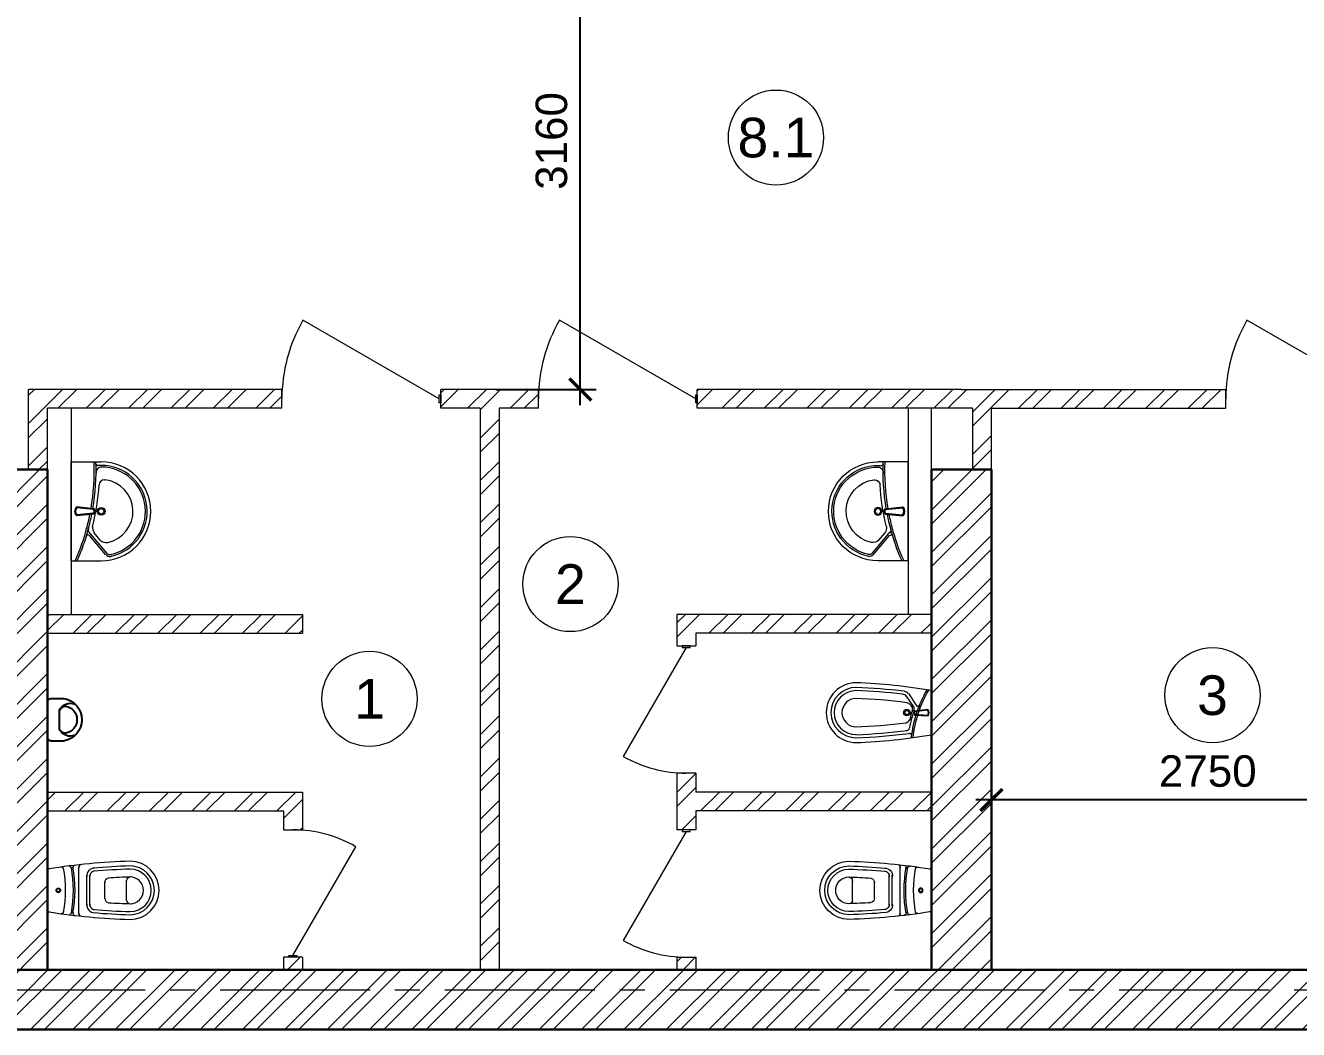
# Model space of a CAD drawing. Header units: millimetres. Extents: x 19315 to 19945, y -11469 to -10873.
# Drawn here: x 19469.4 to 19550.4, y -11360.3 to -11296.4 of the extents above; entities that cross this region are included whole.
import ezdxf
from ezdxf.enums import TextEntityAlignment as Align

# ---------------------------------------------------------------- set-up
doc = ezdxf.new("R2010")
doc.units = ezdxf.units.MM
doc.linetypes.add('CENTER2', pattern=[28.575, 19.05, -3.175, 3.175, -3.175])
doc.linetypes.add('ОСЕВАЯ', pattern=[2, 1.25, -0.25, 0.25, -0.25])
doc.layers.add('SANITA', color=162, linetype='Continuous')
for name, color, linetype, lineweight in [('WC', 140, 'Continuous', 0), ('Двери', 12, 'Continuous', 15), ('Наружные стены кирпич', 22, 'Continuous', 60), ('Оси', 7, 'ОСЕВАЯ', 0), ('Перегородки', 41, 'Continuous', 18), ('Размеры', 255, 'Continuous', 9), ('штрих кирпич', 30, 'Continuous', 0), ('Экспликация', 255, 'Continuous', 15)]:
    doc.layers.add(name, color=color, linetype=linetype, lineweight=lineweight)
doc.styles.add('1', font='arial.ttf')
doc.styles.add('1- arial', font='arial.ttf')
doc.dimstyles.new('zhu m100', dxfattribs={"dimtxt": 2, "dimasz": 1.4, "dimexe": 1, "dimexo": 1, "dimgap": 0.8, "dimtad": 1, "dimlfac": 100, "dimzin": 12, "dimdsep": 46, "dimtxsty": '1', "dimblk": 'ARCHTICK', "dimcen": 0.09, "dimdle": 1, "dimclrd": 7, "dimclre": 7, "dimclrt": 7, "dimazin": 3, "dimtfac": 1, "dimtmove": 1, "dimatfit": 3, "dimfxl": 1, "dimtolj": 1, "dimtzin": 0, "dimarcsym": 0})

# ---------------------------------------------------------------- blocks, each defined once
blk = doc.blocks.new('UN2')
for p, q in [((-12.66, 0), (12.66, 0)), ((-15.36, -20), (15.18, -20)), ((-9.76, -25), (9.76, -25)), ((-9.63, -27), (9.63, -27)), ((-5.27, -36.38), (5.3, -36.38)), ((-6.48, -50.31), (6.46, -50.31))]:
    blk.add_line(p, q)
for radius in [1.47, 0.98]:
    blk.add_circle((0, -6.91), radius)
for centre, radius, start, end in [((-12.25, -1.44), 1.5, 74.01892, 183.52241), ((12.25, -1.44), 1.5, 356.33223, 105.98108), ((377.18, -63.7), 395.84, 170.87027, 178.37923), ((-377.18, -63.7), 395.84, 1.62077, 9.13025), ((-14, -13.77), 1.5, 180.74167, 268.4568), ((-13.3, -8.83), 1.5, 170.17429, 271.81126), ((0, 64.25), 81.75, 259.75498, 280.419), ((0, 64.25), 80.75, 259.66727, 280.3928), ((0, 64.25), 75.75, 259.44818, 280.73153), ((13.33, -8.82), 1.5, 261.4219, 21.64649), ((14.45, -17.67), 1.5, 354.66775, 121.34055), ((14, -13.79), 1.5, 268.17861, 14.96745), ((-14.63, -21.84), 1.84, 89.62809, 166.38226), ((-14.43, -17.72), 1.51, 68.0151, 168.82068), ((-14.46, -17.69), 1.5, 66.77361, 93.21727), ((14.91, -21.48), 1.5, 357.00719, 100.29619), ((377.18, -63.7), 392.84, 174.94894, 178.37923), ((-9.21, -29.97), 5, 83.66519, 179.93373), ((377.18, -63.7), 390.84, 174.96295, 178.37923), ((-9.21, -29.97), 3, 83.66519, 179.93373), ((9.21, -29.97), 5, 0.06627, 96.33481), ((9.21, -29.97), 3, 0.06627, 96.33481), ((-377.18, -63.7), 390.84, 1.62077, 5.03705), ((-377.18, -63.7), 392.84, 1.62077, 5.05106), ((377.18, -63.7), 385.84, 176.283, 178.37923), ((-4.89, -39.35), 3, 93.58594, 166.06273), ((4.93, -39.34), 2.99, 13.75486, 93.37593), ((-377.18, -63.7), 385.84, 1.62077, 3.73693), ((0, -52.5), 18.5, 180, 0), ((0, -52.5), 15.5, 180, 0), ((0, -52.5), 13.5, 180, 0), ((-6.19, -52.6), 2.31, 88.75563, 177.45456), ((0, -52.5), 8.5, 180, 0), ((6.17, -52.62), 2.33, 2.91337, 90.06007)]:
    blk.add_arc(centre, radius, start, end)
blk = doc.blocks.new('BIDE1')
for p, q in [((-14, 0), (14, 0)), ((-2.08, -2.34), (-1, -11)), ((-1.55, -2.54), (-0.5, -10.94)), ((1, -10.97), (1.53, -2.52)), ((1.5, -11), (2.04, -2.3)), ((-12.14, -14.8), (-4.21, -9.33)), ((-10.52, -16.11), (-3.77, -11.46)), ((-4.8, -13.38), (-3.3, -12.35)), ((-1, -11), (1.5, -11))]:
    blk.add_line(p, q)
for radius in [2.08, 1.28]:
    blk.add_circle((0, -15.75), radius)
for centre, radius, start, end in [((326.61, -59.74), 345.81, 170.05192, 178.05436), ((-326.61, -59.74), 345.81, 1.94564, 9.94808), ((24.39, 64.4), 77.87, 240.02247, 263.65083), ((24.39, 64.4), 76.87, 239.74423, 263.65083), ((-5.05, -8.79), 1, 311.58959, 66.72311), ((0, -4.5), 3, 47.06453, 133.9592), ((0, -4.5), 2.5, 52.29764, 128.41713), ((-9.1, -18.24), 4.54, 131.82282, 167.05214), ((-8.19, -18.73), 3.5, 126.91896, 178.1634), ((326.61, -59.74), 335.81, 172.4791, 178.05436), ((-1.02, -17.54), 5.58, 133.7315, 162.05286), ((-2.2, -14.79), 3.68, 68.33739, 113.82589), ((-2.05, -16.48), 4.27, 76.52022, 108.68836), ((24.39, 64.4), 79.87, 251.15824, 259.2324), ((24.39, 64.4), 80.87, 251.47104, 255.58071), ((3.29, -16.93), 3.14, 6.41595, 71.99803), ((9.44, -16.07), 1.98, 351.54277, 83.02835), ((-326.61, -59.74), 340.81, 1.94564, 7.47896), ((14.73, -14.29), 1.56, 101.88708, 185.00337), ((-326.61, -59.74), 342.81, 1.94564, 7.62272), ((326.61, -59.74), 342.81, 172.91156, 178.05436), ((326.61, -59.74), 340.81, 173.04184, 178.05436), ((-326.61, -59.74), 335.81, 1.94564, 7.44071), ((0, -48), 19, 180, 0), ((0, -48), 16, 180, 0), ((0, -48), 14, 180, 0), ((0, -48), 9, 180, 0)]:
    blk.add_arc(centre, radius, start, end)
blk = doc.blocks.new('$P110')
at = {"layer": 'SANITA'}
for p, q in [((0, 1.5), (0, -1.5)), ((0.3, 1.8), (1.4, 1.8)), ((1, -0.75), (1, 0.75)), ((0.3, -1.8), (1.4, -1.8))]:
    blk.add_line(p, q, dxfattribs=at)
for centre, radius, start, end in [((0.3, 1.5), 0.3, 90, 180), ((1.93116, 0.405761), 0.992762, 64.79473559, 159.71123417), ((1.52661, 0.604032), 0.546469, 87.54687218, 164.50746425), ((1.07, 0), 1.83, 280.38885782, 79.61114218), ((1.32895, 0), 1.171052, 280.88053762, 79.11946238), ((1.52661, -0.604032), 0.546466, 195.49253575, 272.45312782), ((1.93116, -0.405761), 0.992753, 200.28876583, 295.20526441), ((0.3, -1.5), 0.3, 180, 270)]:
    blk.add_arc(centre, radius, start, end, dxfattribs=at)
blk = doc.blocks.new('UM2')
for p, q in [((-31.5, 0), (31.5, 0)), ((-31.5, 0), (-31.5, -19.12)), ((31.5, 0), (31.5, -19.12)), ((-1.69, -14.62), (-2.81, -3.38)), ((-1.15, -14.31), (-2.22, -3.61)), ((1.15, -14.31), (2.22, -3.61)), ((1.69, -14.62), (2.81, -3.38)), ((-27.52, -21.98), (-15.37, -11.73)), ((-26.79, -22.84), (-13.12, -11.3)), ((-18.23, -18.56), (-13.6, -14.65)), ((-31.5, -19.12), (-31.5, -19.12)), ((20.1, -21.3), (20.09, -21.57)), ((29.25, -19.12), (29.17, -16.67))]:
    blk.add_line(p, q)
for radius in [2.49, 1.72]:
    blk.add_circle((0, -19.12), radius)
for centre, radius, start, end in [((19.36, 107.68), 122.55, 245.46495, 255.96923), ((19.36, 107.68), 121.42, 245.46495, 255.96923), ((0, -6.33), 4.08, 46.39718, 133.60282), ((0, -6.33), 3.52, 50.75438, 129.24562), ((-16.19, -10.85), 1.2, 312.70996, 72.32852), ((-11.71, -13.68), 2.76, 66.66182, 139.68411), ((-10.28, -19.73), 6.07, 84.00366, 123.16329), ((25.99, 128.79), 144.65, 255.01391, 258.90756), ((25.99, 128.79), 143.52, 255.01391, 258.77189), ((25.99, 128.79), 146.9, 255.9126, 266.47126), ((0, -12.38), 2.81, 233.1301, 306.8699), ((0, -12.38), 2.25, 239.14222, 300.85778), ((25.99, 128.79), 144.65, 260.3587, 272.18152), ((25.99, 128.79), 143.52, 260.32784, 272.18152), ((24.78, -19.12), 3.32, 80.07313, 98.98464), ((24.68, -19.29), 3.45, 2.72908, 92.86821), ((30.12, -16.75), 0.962, 97.58622, 174.89297), ((0, -19.12), 31.5, 180, 0), ((-25.55, -24.45), 3.15, 128.57156, 193.13), ((0, -19.12), 29.25, 191.91131, 0), ((0, -19.12), 29.25, 191.91131, 0), ((-24.77, -24.72), 2.76, 123.22416, 201.02539), ((0, -19.12), 28.12, 191.91131, 0), ((0, -19.12), 28.12, 191.91131, 0), ((-14.78, -22.35), 5.12, 132.25496, 190.74173), ((0, -19.12), 20.25, 191.91131, 353.01177), ((16.69, -21.23), 3.41, 358.24211, 87.27328)]:
    blk.add_arc(centre, radius, start, end)
blk = doc.blocks.new('Экспл_Помещений')
at = {"layer": 'Экспликация'}
blk.add_circle((0, 0), 3, dxfattribs=at)
at = {"layer": 'Экспликация', "color": 0, "style": '1- arial', "flags": 12}
blk.add_attdef('№_ПОМЕЩЕНИЯ', text='', height=2.5, dxfattribs=at).set_placement((0, 0), align=Align.MIDDLE_CENTER)
blk = doc.blocks.new('_ArchTick')
at = {"color": 0, "linetype": 'ByBlock', "const_width": 0.15}
blk.add_lwpolyline([(-0.5, -0.5), (0.5, 0.5)], dxfattribs=at)
blk = doc.blocks.new('*D158')
at = {"layer": 'Defpoints', "color": 0, "ltscale": 0.5, "transparency": 16777216}
for p in [(19530.846, -11345.668), (19530.846, -11345.668), (19558.346, -11345.668)]:
    blk.add_point(p, dxfattribs=at)
at = {"layer": 'Размеры', "color": 7, "lineweight": -2, "ltscale": 0.5, "transparency": 16777216}
blk.add_line((19559.346, -11345.668), (19529.846, -11345.668), dxfattribs=at)
at = {"layer": 'Размеры', "color": 7, "lineweight": -2, "ltscale": 0.5, "transparency": 16777216, "xscale": 1.4, "yscale": 1.4, "zscale": 1.4, "rotation": 180}
blk.add_blockref('_ArchTick', (19530.846, -11345.668), dxfattribs=at)
at = {"layer": 'Размеры', "color": 7, "lineweight": -2, "ltscale": 0.5, "transparency": 16777216, "xscale": 1.4, "yscale": 1.4, "zscale": 1.4}
blk.add_blockref('_ArchTick', (19558.346, -11345.668), dxfattribs=at)
at = {"layer": 'Размеры', "color": 7, "ltscale": 0.5, "transparency": 16777216, "insert": (19544.596, -11343.847), "char_height": 2, "attachment_point": 5, "style": '1'}
blk.add_mtext('\\A1;2750', dxfattribs=at)
blk = doc.blocks.new('*D196')
at = {"layer": 'Defpoints', "color": 0, "ltscale": 0.5, "transparency": 16777216}
for p in [(19500.046, -11287.971), (19504.711, -11287.971), (19498.346, -11319.571)]:
    blk.add_point(p, dxfattribs=at)
at = {"layer": 'Размеры', "color": 7, "lineweight": -2, "ltscale": 0.5, "transparency": 16777216}
for p, q in [((19504.711, -11320.571), (19504.711, -11286.971)), ((19501.046, -11287.971), (19505.711, -11287.971)), ((19499.346, -11319.571), (19505.711, -11319.571))]:
    blk.add_line(p, q, dxfattribs=at)
at = {"layer": 'Размеры', "color": 7, "lineweight": -2, "ltscale": 0.5, "transparency": 16777216, "xscale": 1.4, "yscale": 1.4, "zscale": 1.4}
for p, rotation in [((19504.711, -11287.971), 90), ((19504.711, -11319.571), 270)]:
    blk.add_blockref('_ArchTick', p, dxfattribs=dict(at, rotation=rotation))
at = {"layer": 'Размеры', "color": 7, "ltscale": 0.5, "transparency": 16777216, "insert": (19502.889, -11303.771), "char_height": 2, "attachment_point": 5, "rotation": 90, "style": '1'}
blk.add_mtext('\\A1;3160', dxfattribs=at)

msp = doc.modelspace()

# ---------------------------------------------------------------- hatches: boundary and pattern name
at = {"layer": 'штрих кирпич'}
h = msp.add_hatch(dxfattribs=at)
h.set_pattern_fill('ANSI32', color=256, scale=0.2, style=0)
h.set_pattern_definition([(45, (10410.9832, -8053.2432), (-1.3470384, 1.3470384), []), (45, (10411.8812, -8053.2432), (-1.3470384, 1.3470384), [])])
h.paths.add_polyline_path([(19650.84586, -11214.2711), (19650.84586, -11212.77113), (19648.94586, -11212.77113), (19648.94586, -11267.77113), (19650.84586, -11267.77113)])
h.paths.add_polyline_path([(19648.94586, -11212.77113), (19647.04586, -11212.77113), (19647.04586, -11267.77113), (19648.94586, -11267.77113)])
h.paths.add_polyline_path([(19408.94586, -11212.77113), (19406.4465, -11212.77113), (19406.44617, -11222.27113), (19408.94586, -11222.27113)])
h.paths.add_polyline_path([(19410.24659, -11214.2711), (19410.24586, -11210.27113), (19408.94586, -11210.27113), (19408.94586, -11222.27113), (19410.24659, -11222.27113)])
h.paths.add_polyline_path([(19410.24617, -11222.27113), (19408.94586, -11222.27113), (19408.94586, -11231.27113), (19410.24585, -11231.27113)])
h.paths.add_polyline_path([(19408.94586, -11222.27113), (19406.44617, -11222.27113), (19406.44585, -11231.27113), (19408.94586, -11231.27113)])
h.paths.add_polyline_path([(19410.24585, -11249.27113), (19408.94586, -11249.27113), (19408.94586, -11264.27113), (19410.24585, -11264.27113)])
h.paths.add_polyline_path([(19408.94586, -11249.27113), (19406.44585, -11249.27113), (19406.44585, -11264.27113), (19408.94586, -11264.27113)])
h.paths.add_polyline_path([(19410.24585, -11282.27113), (19408.94586, -11282.27113), (19408.94586, -11300.27113), (19410.24512, -11300.27113), (19410.24262, -11287.97114)])
h.paths.add_polyline_path([(19408.94586, -11282.27113), (19406.44585, -11282.27113), (19406.44585, -11300.27113), (19408.94586, -11300.27113)])
h.paths.add_polyline_path([(19410.24512, -11318.27113), (19408.94586, -11318.27113), (19408.94586, -11327.77113), (19410.24585, -11327.77113), (19410.24585, -11324.6711), (19410.24262, -11324.6711)])
h.paths.add_polyline_path([(19408.94586, -11318.27113), (19406.44512, -11318.27113), (19406.44585, -11327.77113), (19408.94586, -11327.77113)])
h.paths.add_polyline_path([(19711.44585, -11249.27113), (19708.94585, -11249.27113), (19708.94585, -11264.27113), (19711.44585, -11264.27113)])
h.paths.add_polyline_path([(19708.94585, -11249.27113), (19707.64585, -11249.27113), (19707.64585, -11264.27113), (19708.94585, -11264.27113)])
h.paths.add_polyline_path([(19588.94585, -11349.77113), (19586.39585, -11349.77113), (19586.39585, -11357.77113), (19588.94585, -11357.77113)])
h.paths.add_polyline_path([(19591.49585, -11349.77113), (19588.94585, -11349.77113), (19588.94585, -11357.77113), (19591.49585, -11357.77113)])
h.paths.add_polyline_path([(19591.49585, -11357.77113), (19588.94585, -11357.77113), (19588.94585, -11358.77113), (19591.49585, -11358.77113)])
h.paths.add_polyline_path([(19588.94585, -11357.77113), (19586.39585, -11357.77113), (19586.39585, -11358.77113), (19588.94585, -11358.77113)])
h.paths.add_polyline_path([(19586.39585, -11357.77113), (19528.94585, -11357.77113), (19528.94585, -11360.27113), (19586.39585, -11360.27113), (19586.39585, -11358.77113)])
h.paths.add_polyline_path([(19586.39585, -11356.47113), (19528.94585, -11356.47113), (19528.94585, -11357.77113), (19586.39585, -11357.77113)])
h.paths.add_polyline_path([(19631.94585, -11357.77113), (19591.49585, -11357.77113), (19591.49585, -11358.77113), (19591.49585, -11360.27113), (19631.94585, -11360.27113)])
h.paths.add_polyline_path([(19631.94585, -11356.47113), (19591.49585, -11356.47113), (19591.49585, -11357.77113), (19631.94585, -11357.77113)])
h.paths.add_polyline_path([(19528.94585, -11211.77116), (19526.39585, -11211.77116), (19526.39585, -11212.77113), (19528.94585, -11212.77113)])
h.paths.add_polyline_path([(19531.49585, -11211.77116), (19528.94585, -11211.77116), (19528.94585, -11212.77113), (19531.49585, -11212.77113)])
h.paths.add_polyline_path([(19531.49585, -11212.77113), (19528.94585, -11212.77113), (19528.94585, -11220.77116), (19531.49585, -11220.77116)])
h.paths.add_polyline_path([(19528.94585, -11212.77113), (19526.39585, -11212.77113), (19526.39585, -11220.77116), (19528.94585, -11220.77116)])
h.paths.add_polyline_path([(19468.94585, -11211.77116), (19466.39585, -11211.77116), (19466.39585, -11212.77113), (19468.94585, -11212.77113)])
h.paths.add_polyline_path([(19471.49585, -11211.77116), (19468.94585, -11211.77116), (19468.94585, -11212.77113), (19471.49585, -11212.77113)])
h.paths.add_polyline_path([(19471.49585, -11212.77113), (19468.94585, -11212.77113), (19468.94585, -11220.77116), (19471.49585, -11220.77116)])
h.paths.add_polyline_path([(19468.94585, -11212.77113), (19466.39585, -11212.77113), (19466.39585, -11220.77116), (19468.94585, -11220.77116)])
h.paths.add_polyline_path([(19471.49585, -11263.92113), (19468.94585, -11263.92113), (19468.94585, -11267.77113), (19471.49585, -11267.77113)])
h.paths.add_polyline_path([(19468.94585, -11263.92113), (19466.39585, -11263.92113), (19466.39585, -11267.77113), (19468.94585, -11267.77113)])
h.paths.add_polyline_path([(19468.94585, -11267.77113), (19466.39585, -11267.77113), (19466.39585, -11271.62113), (19468.94585, -11271.62113)])
h.paths.add_polyline_path([(19471.49585, -11267.77113), (19468.94585, -11267.77113), (19468.94585, -11271.62113), (19471.49585, -11271.62113)])
h.paths.add_polyline_path([(19528.94585, -11263.92113), (19526.39585, -11263.92113), (19526.39585, -11267.77113), (19528.94585, -11267.77113)])
h.paths.add_polyline_path([(19531.49585, -11263.92113), (19528.94585, -11263.92113), (19528.94585, -11267.77113), (19531.49585, -11267.77113)])
h.paths.add_polyline_path([(19531.49585, -11267.77113), (19528.94585, -11267.77113), (19528.94585, -11271.62113), (19531.49585, -11271.62113)])
h.paths.add_polyline_path([(19528.94585, -11267.77113), (19526.39585, -11267.77113), (19526.39585, -11271.62113), (19528.94585, -11271.62113)])
h.paths.add_polyline_path([(19408.94585, -11327.77113), (19406.44585, -11327.77113), (19406.44585, -11330.27113), (19408.94585, -11330.27113)])
h.paths.add_polyline_path([(19410.24585, -11327.77113), (19408.94585, -11327.77113), (19408.94585, -11330.27113), (19410.24585, -11330.27113)])
h.paths.add_polyline_path([(19408.94585, -11354.27113), (19406.44585, -11354.27113), (19406.44585, -11357.77113), (19408.94585, -11357.77113)])
h.paths.add_polyline_path([(19410.24585, -11354.27113), (19408.94585, -11354.27113), (19408.94585, -11357.77113), (19468.94585, -11357.77113), (19468.94585, -11356.47113), (19410.24585, -11356.47113)])
h.paths.add_polyline_path([(19468.94585, -11357.77113), (19408.94585, -11357.77113), (19408.94585, -11360.27113), (19468.94585, -11360.27113)])
h.paths.add_polyline_path([(19708.94585, -11354.27113), (19707.64585, -11354.27113), (19707.64585, -11356.47113), (19648.94585, -11356.47113), (19648.94585, -11357.77113), (19708.94585, -11357.77113)])
h.paths.add_polyline_path([(19711.44585, -11354.27113), (19708.94585, -11354.27113), (19708.94585, -11357.77113), (19711.44585, -11357.77113)])
h.paths.add_polyline_path([(19711.44585, -11357.77113), (19708.94585, -11357.77113), (19708.94585, -11360.27113), (19711.44585, -11360.27113)])
h.paths.add_polyline_path([(19711.44585, -11327.77113), (19708.94585, -11327.77113), (19708.94585, -11330.27113), (19711.44585, -11330.27113)])
h.paths.add_polyline_path([(19708.94585, -11327.77113), (19707.64585, -11327.77113), (19707.64585, -11330.27113), (19708.94585, -11330.27113)])
h.paths.add_polyline_path([(19708.94586, -11318.27113), (19707.64585, -11318.27113), (19707.64585, -11327.77113), (19708.94585, -11327.77113)])
h.paths.add_polyline_path([(19711.44585, -11318.27113), (19708.94586, -11318.27113), (19708.94585, -11327.77113), (19711.44585, -11327.77113)])
h.paths.add_polyline_path([(19711.44585, -11282.27113), (19708.94585, -11282.27113), (19708.94585, -11291.27113), (19711.44585, -11291.27113)])
h.paths.add_polyline_path([(19708.94585, -11282.27113), (19707.64585, -11282.27113), (19707.64585, -11291.27113), (19708.94585, -11291.27113)])
h.paths.add_polyline_path([(19711.44585, -11212.77113), (19708.94585, -11212.77113), (19708.94585, -11222.27113), (19711.44585, -11222.27113)])
h.paths.add_polyline_path([(19708.94585, -11212.77113), (19707.64585, -11212.77113), (19707.64585, -11222.27113), (19708.94585, -11222.27113)])
h.paths.add_polyline_path([(19708.94585, -11210.27113), (19707.64585, -11210.27113), (19707.64585, -11212.77113), (19708.94585, -11212.77113)])
h.paths.add_polyline_path([(19711.44585, -11210.27113), (19708.94585, -11210.27113), (19708.94585, -11212.77113), (19711.44585, -11212.77113)])
h.paths.add_polyline_path([(19648.94585, -11211.77116), (19647.04585, -11211.77116), (19647.04585, -11212.77113), (19648.94585, -11212.77113)])
h.paths.add_polyline_path([(19650.84585, -11211.77116), (19648.94585, -11211.77116), (19648.94585, -11212.77113), (19650.84585, -11212.77113)])
h.paths.add_polyline_path([(19650.84585, -11267.77113), (19648.94585, -11267.77113), (19648.94585, -11287.97116), (19650.84585, -11287.97116)])
h.paths.add_polyline_path([(19648.94585, -11267.77113), (19647.04585, -11267.77113), (19647.04585, -11287.97116), (19648.94585, -11287.97116)])
h.paths.add_polyline_path([(19707.64585, -11324.67113), (19648.94585, -11324.67113), (19648.94585, -11327.77113), (19707.64585, -11327.77113)])
h.paths.add_polyline_path([(19707.64585, -11327.77113), (19648.94585, -11327.77113), (19648.94585, -11328.47113), (19707.64585, -11328.47113)])
h.paths.add_polyline_path([(19648.94585, -11324.67113), (19647.04585, -11324.67113), (19647.04585, -11327.77113), (19648.94585, -11327.77113)])
h.paths.add_polyline_path([(19648.94585, -11327.77113), (19647.04585, -11327.77113), (19647.04585, -11328.02113), (19647.04585, -11328.47113), (19648.94585, -11328.47113)])
h.paths.add_polyline_path([(19648.94585, -11356.47113), (19631.94585, -11356.47113), (19631.94585, -11357.77113), (19648.94585, -11357.77113)])
h.paths.add_polyline_path([(19648.94585, -11357.77113), (19631.94585, -11357.77113), (19631.94585, -11360.27113), (19648.94585, -11360.27113)])
h.paths.add_polyline_path([(19708.94585, -11357.77113), (19648.94585, -11357.77113), (19648.94585, -11360.27113), (19708.94585, -11360.27113)])
h.paths.add_polyline_path([(19410.24585, -11210.27113), (19408.94585, -11210.27113), (19408.94585, -11212.77113), (19410.24585, -11212.77113)])
h.paths.add_polyline_path([(19408.94585, -11210.27113), (19406.44585, -11210.27113), (19406.44585, -11212.77113), (19408.94585, -11212.77113)])
h.paths.add_polyline_path([(19453.84585, -11324.67113), (19410.24585, -11324.67113), (19410.24585, -11327.77113), (19453.84585, -11327.77113), (19453.84585, -11327.52113)])
h.paths.add_polyline_path([(19453.84585, -11327.77113), (19410.24585, -11327.77113), (19410.24585, -11328.47113), (19453.84585, -11328.47113)])
h.paths.add_polyline_path([(19408.94585, -11357.77113), (19406.44585, -11357.77113), (19406.44585, -11360.27113), (19408.94585, -11360.27113)])
h.paths.add_polyline_path([(19468.94585, -11327.77113), (19467.04585, -11327.77113), (19467.04585, -11356.47113), (19468.94585, -11356.47113)])
h.paths.add_polyline_path([(19470.84585, -11327.77113), (19468.94585, -11327.77113), (19468.94585, -11356.47113), (19470.84585, -11356.47113)])
h.paths.add_polyline_path([(19470.84585, -11324.67113), (19468.94585, -11324.67113), (19468.94585, -11327.77113), (19470.84585, -11327.77113)])
h.paths.add_polyline_path([(19468.94585, -11324.67113), (19467.04585, -11324.67113), (19467.04585, -11327.77113), (19468.94585, -11327.77113)])
h.paths.add_polyline_path([(19528.94585, -11357.77113), (19468.94585, -11357.77113), (19468.94585, -11360.27113), (19528.94585, -11360.27113)])
h.paths.add_polyline_path([(19528.94585, -11356.47113), (19468.94585, -11356.47113), (19468.94585, -11357.77113), (19528.94585, -11357.77113)])
h.paths.add_polyline_path([(19530.84585, -11327.77113), (19528.94585, -11327.77113), (19528.94585, -11356.47113), (19530.84585, -11356.47113)])
h.paths.add_polyline_path([(19528.94585, -11327.77113), (19527.04585, -11327.77113), (19527.04585, -11356.47113), (19528.94585, -11356.47113)])
h.paths.add_polyline_path([(19528.94585, -11324.67113), (19527.04585, -11324.67113), (19527.04585, -11327.77113), (19528.94585, -11327.77113)])
h.paths.add_polyline_path([(19530.84585, -11324.67113), (19528.94585, -11324.67113), (19528.94585, -11327.77113), (19530.84585, -11327.77113)])
h.paths.add_polyline_path([(19633.84585, -11328.02113), (19633.84585, -11327.77113), (19631.94585, -11327.77113), (19631.94585, -11356.47113), (19633.84585, -11356.47113)])
h.paths.add_polyline_path([(19631.94585, -11327.77113), (19630.04585, -11327.77113), (19630.04585, -11356.47113), (19631.94585, -11356.47113)])
h.paths.add_polyline_path([(19631.94585, -11324.67113), (19630.04585, -11324.67113), (19630.04585, -11327.77113), (19631.94585, -11327.77113)])
h.paths.add_polyline_path([(19633.84585, -11324.67113), (19631.94585, -11324.67113), (19631.94585, -11327.77113), (19633.84585, -11327.77113), (19633.84585, -11327.52113)])
h.paths.add_polyline_path([(19588.94585, -11267.77113), (19587.04585, -11267.77113), (19587.04585, -11287.97116), (19588.94585, -11287.97116)])
h.paths.add_polyline_path([(19590.84585, -11267.77113), (19588.94585, -11267.77113), (19588.94585, -11287.97116), (19590.84585, -11287.97116)])
h.paths.add_polyline_path([(19588.94585, -11212.77113), (19587.04585, -11212.77113), (19587.04585, -11267.77113), (19588.94585, -11267.77113)])
h.paths.add_polyline_path([(19590.84585, -11212.77113), (19588.94585, -11212.77113), (19588.94585, -11267.77113), (19590.84585, -11267.77113)])
h.paths.add_polyline_path([(19588.94585, -11211.77116), (19587.04585, -11211.77116), (19587.04585, -11212.77113), (19588.94585, -11212.77113)])
h.paths.add_polyline_path([(19590.84585, -11211.77116), (19588.94585, -11211.77116), (19588.94585, -11212.77113), (19590.84585, -11212.77113)])
h = msp.add_hatch(dxfattribs=at)
h.set_pattern_fill('ANSI32', color=256, scale=0.2, style=0)
h.set_pattern_definition([(45, (13938.438, -8126.8289), (-1.3470384, 1.3470384), []), (45, (13939.336, -8126.8289), (-1.3470384, 1.3470384), [])])
h.paths.add_polyline_path([(19528.94659, -11319.57113), (19512.14659, -11319.57113), (19512.14659, -11320.77113), (19528.94659, -11320.77113)])
h.paths.add_polyline_path([(19545.74659, -11319.57113), (19528.94659, -11319.57113), (19528.94659, -11320.77113), (19529.64659, -11320.77113), (19529.64659, -11324.67113), (19530.84659, -11324.67113), (19530.84659, -11320.77113), (19545.74659, -11320.77113)])
h.paths.add_polyline_path([(19485.74659, -11319.57113), (19469.64659, -11319.57113), (19469.64659, -11324.67113), (19470.84659, -11324.67113), (19470.84659, -11320.77113), (19485.74659, -11320.77113)])
h.paths.add_polyline_path([(19487.04659, -11333.87113), (19485.84659, -11333.87113), (19470.84659, -11333.87113), (19470.84659, -11335.07113), (19487.04659, -11335.07113)])
h.paths.add_polyline_path([(19487.04659, -11345.17113), (19470.84659, -11345.17113), (19470.84659, -11346.37113), (19485.84659, -11346.37113), (19485.84659, -11347.57113), (19487.04659, -11347.57113)])
h.paths.add_polyline_path([(19487.04659, -11355.67113), (19485.84659, -11355.67113), (19485.84659, -11356.47113), (19487.04659, -11356.47113)])
h.paths.add_polyline_path([(19512.04659, -11355.67113), (19510.84659, -11355.67113), (19510.84659, -11356.47113), (19512.04659, -11356.47113)])
h.paths.add_polyline_path([(19527.04659, -11345.17113), (19512.04659, -11345.17113), (19512.04659, -11343.97113), (19510.84659, -11343.97113), (19510.84659, -11347.57113), (19512.04659, -11347.57113), (19512.04659, -11346.37113), (19527.04659, -11346.37113)])
h.paths.add_polyline_path([(19512.04659, -11335.07113), (19527.04659, -11335.07113), (19527.04659, -11333.87113), (19510.84659, -11333.87113), (19510.84659, -11335.87113), (19512.04659, -11335.87113)])
h.paths.add_polyline_path([(19502.04659, -11319.57113), (19495.84659, -11319.57113), (19495.84659, -11320.77113), (19498.34659, -11320.77113), (19498.34659, -11327.77113), (19499.54659, -11327.77113), (19499.54659, -11320.77113), (19502.04659, -11320.77113)])
h.paths.add_polyline_path([(19499.54659, -11327.77113), (19498.34659, -11327.77113), (19498.34659, -11356.47113), (19499.54659, -11356.47113)])
h.paths.add_polyline_path([(19559.54659, -11319.57113), (19555.84659, -11319.57113), (19555.84659, -11320.77113), (19558.34659, -11320.77113), (19558.34659, -11327.77113), (19559.54659, -11327.77113)])
h.paths.add_polyline_path([(19559.54659, -11327.77113), (19558.34659, -11327.77113), (19558.34659, -11356.47113), (19559.54659, -11356.47113)])

# ---------------------------------------------------------------- linework, layer by layer
at = {"layer": 'Двери'}
for p, q in [((19495.74586, -11320.17113), (19487.0856, -11315.17113)), ((19512.04586, -11320.17113), (19503.3856, -11315.17113)), ((19555.74586, -11320.17113), (19547.0856, -11315.17113)), ((19511.44659, -11335.97113), (19507.44659, -11342.89933)), ((19511.44586, -11347.67113), (19507.44586, -11354.59933)), ((19486.44586, -11355.57113), (19490.44586, -11348.64293))]:
    msp.add_line(p, q, dxfattribs=at)
for points in [[(19495.74586, -11320.42113), (19495.74586, -11319.92113), (19495.84586, -11319.92113), (19495.84586, -11320.42113)], [(19512.04586, -11320.42113), (19512.04586, -11319.92113), (19512.14586, -11319.92113), (19512.14586, -11320.42113)], [(19511.19659, -11335.97113), (19511.69659, -11335.97113), (19511.69659, -11335.87113), (19511.19659, -11335.87113)], [(19511.19586, -11347.67113), (19511.69586, -11347.67113), (19511.69586, -11347.57113), (19511.19586, -11347.57113)], [(19486.19586, -11355.57113), (19486.69586, -11355.57113), (19486.69586, -11355.67113), (19486.19586, -11355.67113)]]:
    msp.add_lwpolyline(points, close=True, dxfattribs=at)
at = {"layer": 'Двери', "ltscale": 0.5}
for centre, radius, start, end in [((19495.74659, -11320.17113), 10, 150, 180), ((19512.04659, -11320.17113), 10, 150, 180), ((19555.74659, -11320.17113), 10, 150, 180), ((19511.44659, -11335.97113), 8, 240, 270), ((19486.44659, -11355.57113), 8, 60, 90), ((19511.44586, -11347.67113), 8, 240, 270)]:
    msp.add_arc(centre, radius, start, end, dxfattribs=at)
at = {"layer": 'Наружные стены кирпич', "lineweight": 30}
for p, q in [((19467.04586, -11324.67113), (19470.84586, -11324.67113)), ((19470.84586, -11356.47113), (19470.84586, -11324.67113)), ((19527.04586, -11324.67113), (19527.04586, -11356.47113)), ((19527.04586, -11324.67113), (19530.84586, -11324.67113)), ((19530.84586, -11324.67113), (19530.84586, -11356.47113)), ((19586.39586, -11356.47113), (19410.24586, -11356.47113)), ((19711.44586, -11360.27113), (19406.44586, -11360.27113))]:
    msp.add_line(p, q, dxfattribs=at)
at = {"layer": 'Оси', "linetype": 'CENTER2', "ltscale": 0.5}
msp.add_line((19719.94586, -11357.77113), (19390.95639, -11357.77113), dxfattribs=at)
at = {"layer": 'Перегородки'}
for p, q in [((19485.74586, -11319.57113), (19469.64586, -11319.57113)), ((19469.64586, -11324.67113), (19469.64586, -11319.57113)), ((19485.74586, -11320.77113), (19485.74586, -11319.57113)), ((19502.04586, -11319.57113), (19495.84586, -11319.57113)), ((19495.84586, -11320.77113), (19495.84586, -11319.57113)), ((19502.04586, -11320.77113), (19502.04586, -11319.57113)), ((19512.14586, -11320.77113), (19512.14586, -11319.57113)), ((19528.94586, -11319.57113), (19512.14586, -11319.57113)), ((19528.94586, -11319.57113), (19545.74586, -11319.57113)), ((19545.74586, -11320.77113), (19545.74586, -11319.57113)), ((19485.74586, -11320.77113), (19470.84586, -11320.77113)), ((19470.84586, -11324.67113), (19470.84586, -11320.77113)), ((19472.34586, -11320.77113), (19472.34586, -11333.87113)), ((19498.34586, -11320.77113), (19495.84586, -11320.77113)), ((19498.34586, -11320.77113), (19498.34586, -11356.47113)), ((19502.04586, -11320.77113), (19499.54586, -11320.77113)), ((19499.54586, -11320.77113), (19499.54586, -11356.47113)), ((19529.64586, -11320.77113), (19512.14586, -11320.77113)), ((19525.54586, -11320.77113), (19525.54586, -11333.87113)), ((19527.04586, -11324.67113), (19527.04586, -11320.77113)), ((19529.64586, -11320.77113), (19529.64586, -11324.67113)), ((19530.84586, -11320.77113), (19545.74586, -11320.77113)), ((19530.84586, -11324.67113), (19530.84586, -11320.77113)), ((19470.84586, -11333.87113), (19487.04586, -11333.87113)), ((19485.84586, -11333.87113), (19487.04586, -11333.87113)), ((19485.84586, -11333.87113), (19487.04586, -11333.87113)), ((19487.04586, -11333.87113), (19487.04586, -11335.07113)), ((19527.04586, -11333.87113), (19510.84586, -11333.87113)), ((19510.84586, -11333.87113), (19510.84586, -11335.87113)), ((19470.84586, -11335.07113), (19487.04586, -11335.07113)), ((19527.04586, -11335.07113), (19512.04586, -11335.07113)), ((19512.04586, -11335.07113), (19512.04586, -11335.87113)), ((19510.84586, -11335.87113), (19512.04586, -11335.87113)), ((19510.84586, -11343.97113), (19510.84586, -11347.57113)), ((19512.04586, -11343.97113), (19510.84586, -11343.97113)), ((19512.04586, -11343.97113), (19512.04586, -11345.17113)), ((19470.84586, -11345.17113), (19487.04586, -11345.17113)), ((19487.04586, -11345.17113), (19487.04586, -11347.57113)), ((19527.04586, -11345.17113), (19512.04586, -11345.17113)), ((19470.84586, -11346.37113), (19485.84586, -11346.37113)), ((19485.84586, -11346.37113), (19485.84586, -11347.57113)), ((19527.04586, -11346.37113), (19512.04586, -11346.37113)), ((19512.04586, -11346.37113), (19512.04586, -11347.57113)), ((19485.84586, -11347.57113), (19487.04586, -11347.57113)), ((19512.04586, -11347.57113), (19510.84586, -11347.57113)), ((19485.84586, -11355.67113), (19485.84586, -11356.47113)), ((19487.04586, -11355.67113), (19485.84586, -11355.67113)), ((19487.04586, -11355.67113), (19487.04586, -11356.47113)), ((19510.84586, -11355.67113), (19510.84586, -11356.47113)), ((19510.84586, -11355.67113), (19512.04586, -11355.67113)), ((19512.04586, -11355.67113), (19512.04586, -11356.47113))]:
    msp.add_line(p, q, dxfattribs=at)

# ---------------------------------------------------------------- block references
at = {"layer": 'WC', "lineweight": 0, "zscale": 0.1}
for name, p, xscale, yscale, rotation in [('UM2', (19472.34586, -11327.32113), 0.09999999997671694, 0.1000000000058208, 90.00000000000001), ('UM2', (19525.54586, -11327.32113), -0.09999999997671694, 0.1000000000058208, 270), ('BIDE1', (19527.04586, -11340.12113), 0.1000000005024049, 0.09999999996034603, 270.000000137571)]:
    msp.add_blockref(name, p, dxfattribs=dict(at, xscale=xscale, yscale=yscale, rotation=rotation))
at = {"layer": 'WC'}
for name, p, xscale, yscale, zscale, rotation in [('$P110', (19470.84586, -11340.57113), -0.7500000001414374, 0.749999999996362, 0.75, 180.0690772231322), ('UN2', (19470.84586, -11351.42113), 0.09999999997671694, 0.1000000000058208, 0.1, 90.00000000000001), ('UN2', (19527.04586, -11351.42113), -0.09999999997671694, 0.1000000000058208, 0.1, 270)]:
    msp.add_blockref(name, p, dxfattribs=dict(at, xscale=xscale, yscale=yscale, zscale=zscale, rotation=rotation))
at = {"layer": 'Экспликация'}
ref = msp.add_blockref('Экспл_Помещений', (19517.1507, -11303.55482), dxfattribs=dict(at, xscale=1.008, yscale=1.008, zscale=1.008))
ref.add_attrib('№_ПОМЕЩЕНИЯ', '8.1', dxfattribs={"color": 7, "height": 2.52, "style": '1- arial'}).set_placement((19517.1507, -11303.55482), align=Align.MIDDLE_CENTER)
ref = msp.add_blockref('Экспл_Помещений', (19504.08619, -11331.94696), dxfattribs=dict(at, xscale=1.008, yscale=1.008, zscale=1.008))
ref.add_attrib('№_ПОМЕЩЕНИЯ', '2', dxfattribs={"color": 7, "height": 2.52, "style": '1- arial'}).set_placement((19504.08619, -11331.94696), align=Align.MIDDLE_CENTER)
ref = msp.add_blockref('Экспл_Помещений', (19491.31393, -11339.24525), dxfattribs=dict(at, xscale=1.008, yscale=1.008, zscale=1.008))
ref.add_attrib('№_ПОМЕЩЕНИЯ', '1', dxfattribs={"color": 7, "height": 2.52, "style": '1- arial'}).set_placement((19491.31393, -11339.24525), align=Align.MIDDLE_CENTER)
ref = msp.add_blockref('Экспл_Помещений', (19544.89586, -11339.01058), dxfattribs=dict(at, xscale=1.008, yscale=1.008, zscale=1.008))
ref.add_attrib('№_ПОМЕЩЕНИЯ', '3', dxfattribs={"color": 7, "height": 2.52, "style": '1- arial'}).set_placement((19544.89586, -11339.01058), align=Align.MIDDLE_CENTER)

# ---------------------------------------------------------------- dimensions: what is measured, and where the dimension line sits
at = {"layer": 'Размеры', "ltscale": 0.5}
dim = msp.add_linear_dim(base=(19504.71092, -11287.97116), p1=(19498.34586, -11319.57113), p2=(19500.04586, -11287.97116), angle=90, dimstyle='zhu m100', dxfattribs=at)
dim.commit()
dim.dimension.update_dxf_attribs({"geometry": '*D196', "text_midpoint": (19502.8891, -11303.77115)})
dim = msp.add_linear_dim(base=(19530.84586, -11345.66834), p1=(19558.34586, -11345.66834), p2=(19530.84586, -11345.66834), dimstyle='zhu m100', dxfattribs=at)
dim.commit()
dim.dimension.update_dxf_attribs({"geometry": '*D158', "text_midpoint": (19544.59586, -11343.8472)})

doc.saveas('drawing.dxf')
